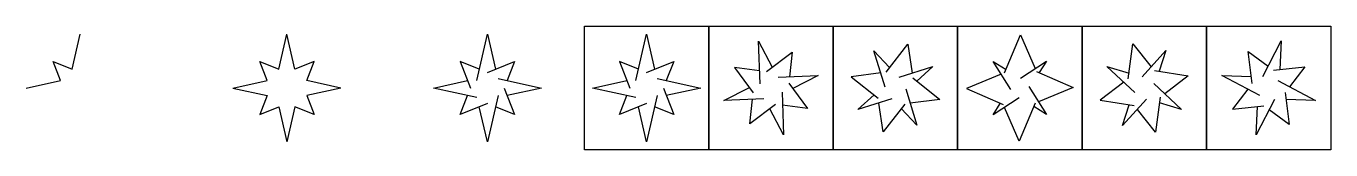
# Model space of a CAD drawing. Header units: millimetres. Extents: x 2685 to 14408, y 1304 to 2417.
import ezdxf

# ---------------------------------------------------------------- set-up
doc = ezdxf.new("R2010")
doc.units = ezdxf.units.MM

msp = doc.modelspace()

# ---------------------------------------------------------------- linework, layer by layer
at = {"color": 1}
for points in [[(7701, 2417), (8819, 2417), (8819, 1304), (7701, 1304)], [(8819, 2417), (9937, 2417), (9937, 1304), (8819, 1304)], [(9937, 2417), (11054, 2417), (11054, 1304), (9937, 1304)], [(11054, 2417), (12172, 2417), (12172, 1304), (11054, 1304)], [(12172, 2417), (13290, 2417), (13290, 1304), (12172, 1304)], [(13290, 2417), (14408, 2417), (14408, 1304), (13290, 1304)]]:
    msp.add_lwpolyline(points, close=True, dxfattribs=at)
for points in [[(2685, 1860), (2993, 1928), (2927, 2100), (3098, 2029), (3171, 2344)], [(4543, 1860), (4851, 1928), (4784, 2100), (4956, 2029), (5029, 2344)], [(5514, 1860), (5206, 1928), (5273, 2100), (5101, 2029), (5029, 2344)], [(6734, 1928), (6830, 2344), (6902, 2029)], [(8164, 1928), (8260, 2344), (8332, 2029)], [(9279, 1897), (9265, 2281), (9389, 2047)], [(10412, 2004), (10606, 2255), (10646, 1995)], [(11476, 1997), (11618, 2339), (11752, 2035)], [(12587, 1943), (12629, 2258), (12794, 2052)], [(13797, 1964), (13962, 2283), (13950, 2027)], [(9338, 2008), (9569, 2184), (9545, 1962)], [(10402, 1869), (10302, 2196), (10443, 2044)], [(12711, 1961), (12925, 2197), (12866, 2011)], [(13702, 1900), (13664, 2188), (13845, 2056)], [(6757, 2029), (6585, 2100), (6678, 1860)], [(6830, 1999), (7074, 2100), (7007, 1928)], [(8187, 2029), (8016, 2100), (8109, 1860)], [(8260, 1999), (8504, 2100), (8437, 1928)], [(9274, 2016), (9050, 2045), (9217, 1817)], [(10363, 1998), (10098, 1962), (10339, 1770)], [(10528, 1958), (10832, 2055), (10687, 1923)], [(11533, 1846), (11374, 2100), (11489, 2028)], [(11619, 1950), (11854, 2101), (11788, 1999)], [(11763, 2010), (12092, 1865), (11781, 1736)], [(12646, 1821), (12396, 2054), (12594, 1993)], [(12822, 2017), (13126, 1971), (12915, 1808)], [(13892, 2021), (14173, 2052), (14035, 1872)], [(6734, 1775), (6344, 1860), (6652, 1928)], [(6925, 1946), (7315, 1860), (7007, 1793)], [(8164, 1775), (7774, 1860), (8083, 1928)], [(8356, 1946), (8746, 1860), (8437, 1793)], [(9441, 1957), (9800, 1974), (9573, 1856)], [(9538, 1903), (9705, 1676), (9481, 1705)], [(10652, 1951), (10893, 1758), (10628, 1723)], [(11446, 1985), (11135, 1855), (11464, 1711)], [(12547, 1913), (12336, 1750), (12641, 1703)], [(12816, 1900), (13066, 1667), (12868, 1727)], [(13768, 1793), (13428, 1973), (13694, 1964)], [(13930, 1928), (14270, 1748), (14005, 1757)], [(4543, 1860), (4851, 1793), (4784, 1621), (4956, 1692), (5029, 1377)], [(5514, 1860), (5206, 1793), (5273, 1621), (5101, 1692), (5029, 1377)], [(6830, 1722), (6585, 1621), (6652, 1793)], [(6925, 1793), (6830, 1377), (6757, 1692)], [(6981, 1860), (7074, 1621), (6902, 1692)], [(8260, 1722), (8016, 1621), (8083, 1793)], [(8356, 1793), (8260, 1377), (8187, 1692)], [(8411, 1860), (8504, 1621), (8332, 1692)], [(9314, 1764), (8955, 1747), (9183, 1865)], [(9417, 1713), (9186, 1537), (9211, 1759)], [(9477, 1824), (9490, 1440), (9366, 1674)], [(10463, 1763), (10159, 1666), (10304, 1798)], [(10589, 1852), (10689, 1525), (10548, 1677)], [(11608, 1771), (11373, 1620), (11438, 1722)], [(11694, 1874), (11853, 1621), (11738, 1693)], [(12752, 1760), (12537, 1524), (12596, 1710)], [(12875, 1777), (12833, 1463), (12669, 1668)], [(13663, 1849), (13525, 1669), (13806, 1700)], [(13996, 1821), (14034, 1533), (13853, 1665)], [(10579, 1716), (10385, 1465), (10345, 1725)], [(11750, 1723), (11608, 1382), (11475, 1685)], [(13901, 1757), (13736, 1438), (13748, 1693)]]:
    msp.add_lwpolyline(points, dxfattribs=at)

doc.saveas('drawing.dxf')
